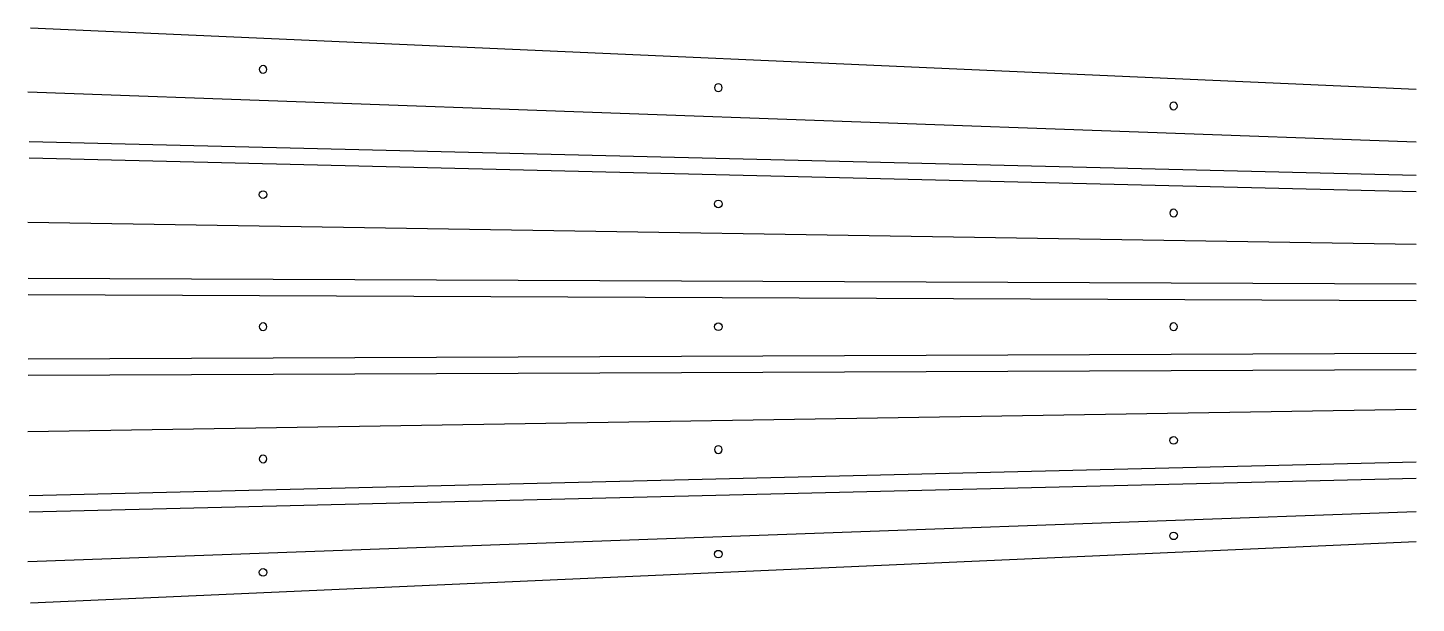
# Model space of a CAD drawing. Header units: inches. Extents: x 578 to 2408, y -962 to -204.
import ezdxf

# ---------------------------------------------------------------- set-up
doc = ezdxf.new("R2010")
doc.units = ezdxf.units.IN
doc.header["$MEASUREMENT"] = 0
doc.layers.add('1200s tas', color=7, linetype='Continuous')

msp = doc.modelspace()

# ---------------------------------------------------------------- linework, layer by layer
at = {"layer": '1200s tas', "color": 250, "lineweight": 25}
for points in [[(581.9, -203.9), (2408.3, -284.8)], [(2408.3, -354.7), (578.5, -288.8)], [(2408.3, -398.4), (580, -354.1)], [(580, -375.3), (2408.3, -419.6)], [(2408.3, -489.4), (578.3, -460.3)], [(2408.3, -541.9), (578.7, -534.3)], [(578.7, -555.5), (2408.3, -563.1)], [(2408.3, -632.9), (578.7, -640.5)], [(578.7, -661.7), (2408.3, -654.1)], [(578.3, -735.8), (2408.3, -706.6)], [(2408.3, -776.5), (580, -820.7)], [(580, -841.9), (2408.3, -797.6)], [(578.5, -907.2), (2408.3, -841.3)], [(2408.3, -881.3), (581.9, -962.2)]]:
    msp.add_lwpolyline(points, dxfattribs=at)
for points in [[(893.5, -258.7), (893.5, -261.5), (891.3, -263.7), (888.5, -263.7), (885.7, -263.7), (883.5, -261.5), (883.5, -258.7), (883.5, -255.9), (885.7, -253.7), (888.5, -253.7), (891.3, -253.7), (893.5, -255.9), (893.5, -258.7)], [(1493.5, -282.8), (1493.5, -285.6), (1491.3, -287.8), (1488.5, -287.8), (1485.7, -287.8), (1483.5, -285.6), (1483.5, -282.8), (1483.5, -280), (1485.7, -277.8), (1488.5, -277.8), (1491.3, -277.8), (1493.5, -280), (1493.5, -282.8)], [(893.5, -423.7), (893.5, -421), (891.3, -418.7), (888.5, -418.7), (885.7, -418.7), (883.5, -421), (883.5, -423.7), (883.5, -426.5), (885.7, -428.7), (888.5, -428.7), (891.3, -428.7), (893.5, -426.5), (893.5, -423.7)], [(1493.5, -436), (1493.5, -433.3), (1491.3, -431), (1488.5, -431), (1485.7, -431), (1483.5, -433.3), (1483.5, -436), (1483.5, -438.8), (1485.7, -441), (1488.5, -441), (1491.3, -441), (1493.5, -438.8), (1493.5, -436)], [(893.5, -597.9), (893.5, -600.6), (891.3, -602.9), (888.5, -602.9), (885.7, -602.9), (883.5, -600.6), (883.5, -597.9), (883.5, -595.1), (885.7, -592.9), (888.5, -592.9), (891.3, -592.9), (893.5, -595.1), (893.5, -597.9)], [(1493.5, -597.9), (1493.5, -595.1), (1491.3, -592.9), (1488.5, -592.9), (1485.7, -592.9), (1483.5, -595.1), (1483.5, -597.9), (1483.5, -600.6), (1485.7, -602.9), (1488.5, -602.9), (1491.3, -602.9), (1493.5, -600.6), (1493.5, -597.9)], [(2093.5, -597.9), (2093.5, -600.6), (2091.3, -602.9), (2088.5, -602.9), (2085.7, -602.9), (2083.5, -600.6), (2083.5, -597.9), (2083.5, -595.1), (2085.7, -592.9), (2088.5, -592.9), (2091.3, -592.9), (2093.5, -595.1), (2093.5, -597.9)], [(893.5, -772), (893.5, -774.8), (891.3, -777), (888.5, -777), (885.7, -777), (883.5, -774.8), (883.5, -772), (883.5, -769.3), (885.7, -767), (888.5, -767), (891.3, -767), (893.5, -769.3), (893.5, -772)], [(1493.5, -759.8), (1493.5, -762.5), (1491.3, -764.8), (1488.5, -764.8), (1485.7, -764.8), (1483.5, -762.5), (1483.5, -759.8), (1483.5, -757), (1485.7, -754.8), (1488.5, -754.8), (1491.3, -754.8), (1493.5, -757), (1493.5, -759.8)], [(1493.5, -897.5), (1493.5, -894.7), (1491.3, -892.5), (1488.5, -892.5), (1485.7, -892.5), (1483.5, -894.7), (1483.5, -897.5), (1483.5, -900.2), (1485.7, -902.5), (1488.5, -902.5), (1491.3, -902.5), (1493.5, -900.2), (1493.5, -897.5)], [(893.5, -921.6), (893.5, -918.8), (891.3, -916.6), (888.5, -916.6), (885.7, -916.6), (883.5, -918.8), (883.5, -921.6), (883.5, -924.3), (885.7, -926.6), (888.5, -926.6), (891.3, -926.6), (893.5, -924.3), (893.5, -921.6)]]:
    msp.add_open_spline(points, degree=3, knots=[0, 0, 0, 0, 1, 1, 1, 2, 2, 2, 3, 3, 3, 4, 4, 4, 4], dxfattribs=at)
at = {"layer": '1200s tas', "color": 174, "lineweight": 25}
for points in [[(2093.5, -306.9), (2093.5, -309.7), (2091.3, -311.9), (2088.5, -311.9), (2085.7, -311.9), (2083.5, -309.7), (2083.5, -306.9), (2083.5, -304.1), (2085.7, -301.9), (2088.5, -301.9), (2091.3, -301.9), (2093.5, -304.1), (2093.5, -306.9)], [(2093.5, -448.1), (2093.5, -450.8), (2091.3, -453.1), (2088.5, -453.1), (2085.7, -453.1), (2083.5, -450.8), (2083.5, -448.1), (2083.5, -445.3), (2085.7, -443.1), (2088.5, -443.1), (2091.3, -443.1), (2093.5, -445.3), (2093.5, -448.1)], [(2093.5, -747.7), (2093.5, -744.9), (2091.3, -742.7), (2088.5, -742.7), (2085.7, -742.7), (2083.5, -744.9), (2083.5, -747.7), (2083.5, -750.5), (2085.7, -752.7), (2088.5, -752.7), (2091.3, -752.7), (2093.5, -750.5), (2093.5, -747.7)], [(2093.5, -873.4), (2093.5, -870.6), (2091.3, -868.4), (2088.5, -868.4), (2085.7, -868.4), (2083.5, -870.6), (2083.5, -873.4), (2083.5, -876.1), (2085.7, -878.4), (2088.5, -878.4), (2091.3, -878.4), (2093.5, -876.1), (2093.5, -873.4)]]:
    msp.add_open_spline(points, degree=3, knots=[0, 0, 0, 0, 1, 1, 1, 2, 2, 2, 3, 3, 3, 4, 4, 4, 4], dxfattribs=at)

doc.saveas('drawing.dxf')
